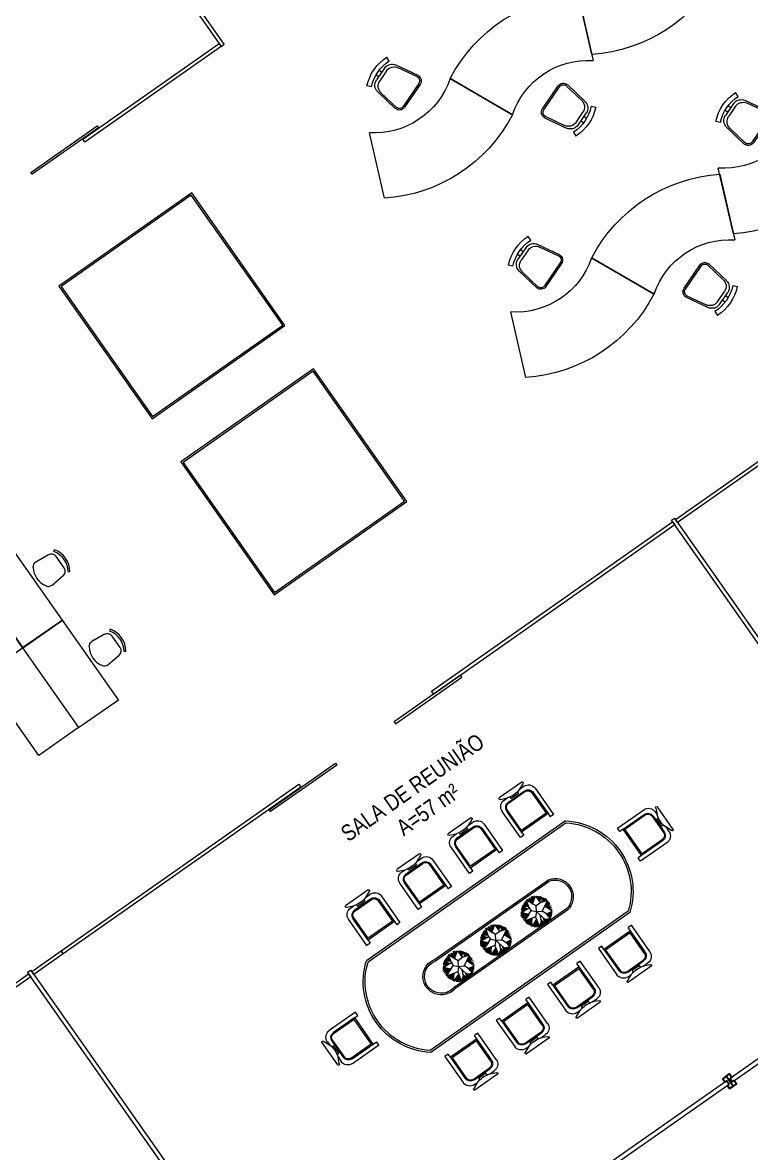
# Model space of a CAD drawing. Header units: metres. Extents: x -71 to 881, y -503 to 661.
# Drawn here: x 191.66 to 200.64, y 478.14 to 492.08 of the extents above; entities that cross this region are included whole.
import ezdxf

# ---------------------------------------------------------------- set-up
doc = ezdxf.new("R2010")
doc.units = ezdxf.units.M
for name, color, linetype, lineweight in [('02. Paredes', 6, 'Continuous', 30), ('03. Esquadria janelas', 2, 'Continuous', 15), ('05. Textos', 5, 'Continuous', 0), ('07. Mobiliário', 51, 'Continuous', 5)]:
    doc.layers.add(name, color=color, linetype=linetype, lineweight=lineweight)
doc.styles.add('ESC 1.100', font='ARIALN.TTF', dxfattribs={"height": 0.2})

# ---------------------------------------------------------------- blocks, each defined once
blk = doc.blocks.new('A$C4C123E81')
for p, q in [((1235, 5090), (1579, 5090)), ((1237, 5066), (1315, 5031)), ((1577, 5066), (1497, 5031)), ((1145, 4931), (1145, 4531)), ((1315, 5031), (1245, 5031)), ((1522, 4969), (1271, 4969)), ((1515, 4981), (1275, 4981)), ((1349, 5023), (1349, 4997)), ((1349, 4997), (1460, 4997)), ((1460, 4997), (1460, 5023)), ((1545, 5031), (1495, 5031)), ((1645, 4534), (1645, 4931)), ((1195, 4901), (1195, 4581)), ((1211, 4909), (1211, 4599)), ((1582, 4599), (1582, 4909)), ((1595, 4581), (1595, 4901)), ((1145, 4531), (1195, 4531)), ((1195, 4581), (1195, 4531)), ((1195, 4581), (1595, 4581)), ((1211, 4599), (1582, 4599)), ((1595, 4581), (1595, 4534)), ((1595, 4534), (1645, 4534)), ((160, 3980), (560, 3980)), ((560, 3980), (560, 3930)), ((700, 4057), (700, 1034)), ((724, 4049), (724, 1042)), ((2065, 4049), (2065, 1042)), ((2089, 4057), (2089, 1034)), ((2239, 3980), (2239, 3930)), ((2639, 3980), (2239, 3980)), ((1, 3889), (1, 3546)), ((24, 3887), (60, 3809)), ((60, 3809), (60, 3880)), ((110, 3610), (110, 3850)), ((121, 3602), (121, 3853)), ((181, 3913), (492, 3913)), ((190, 3930), (510, 3930)), ((492, 3913), (492, 3542)), ((510, 3930), (560, 3930)), ((510, 3930), (510, 3530)), ((2289, 3930), (2239, 3930)), ((2289, 3930), (2289, 3530)), ((2609, 3930), (2289, 3930)), ((2307, 3913), (2307, 3542)), ((2617, 3913), (2307, 3913)), ((2677, 3602), (2677, 3853)), ((2689, 3610), (2689, 3850)), ((2774, 3887), (2739, 3809)), ((2739, 3809), (2739, 3880)), ((2798, 3889), (2798, 3546)), ((67, 3776), (94, 3776)), ((94, 3664), (67, 3664)), ((94, 3776), (94, 3664)), ((2705, 3776), (2705, 3664)), ((2731, 3776), (2705, 3776)), ((2705, 3664), (2731, 3664)), ((24, 3548), (60, 3628)), ((60, 3580), (60, 3629)), ((492, 3542), (181, 3542)), ((510, 3530), (190, 3530)), ((510, 3530), (557, 3530)), ((557, 3530), (557, 3480)), ((2289, 3530), (2242, 3530)), ((2242, 3530), (2242, 3480)), ((2289, 3530), (2609, 3530)), ((2307, 3542), (2617, 3542)), ((2739, 3580), (2739, 3629)), ((2774, 3548), (2739, 3628)), ((557, 3480), (160, 3480)), ((1175, 1736), (1175, 3462)), ((1195, 1736), (1195, 3462)), ((1595, 1736), (1595, 3462)), ((1615, 1736), (1615, 3462)), ((2242, 3480), (2639, 3480)), ((1281, 3200), (1230, 3239)), ((1233, 3244), (1281, 3200)), ((1242, 3256), (1281, 3200)), ((1256, 3266), (1281, 3200)), ((1271, 3276), (1372, 3237)), ((1282, 3200), (1271, 3276)), ((1372, 3237), (1289, 3285)), ((1372, 3237), (1308, 3296)), ((1372, 3237), (1330, 3302)), ((1339, 3175), (1407, 3304)), ((1347, 3303), (1372, 3237)), ((1366, 3307), (1372, 3237)), ((1386, 3307), (1372, 3237)), ((1372, 3237), (1401, 3303)), ((1407, 3304), (1437, 3224)), ((1422, 3302), (1431, 3240)), ((1435, 3302), (1431, 3240)), ((1448, 3294), (1431, 3240)), ((1431, 3240), (1457, 3288)), ((1465, 3285), (1431, 3240)), ((1431, 3240), (1476, 3275)), ((1474, 3268), (1431, 3240)), ((1467, 3216), (1479, 3274)), ((1485, 3272), (1467, 3216)), ((1467, 3216), (1474, 3268)), ((1498, 3263), (1467, 3216)), ((1509, 3254), (1467, 3216)), ((1517, 3245), (1467, 3216)), ((1467, 3216), (1523, 3238)), ((1, 3114), (1, 2771)), ((24, 3113), (60, 3035)), ((60, 3035), (60, 3105)), ((160, 3205), (560, 3205)), ((181, 3139), (492, 3139)), ((190, 3155), (510, 3155)), ((492, 3139), (492, 2768)), ((510, 3155), (560, 3155)), ((510, 3155), (510, 2755)), ((560, 3205), (560, 3155)), ((1257, 3139), (1183, 3143)), ((1183, 3115), (1257, 3139)), ((1257, 3139), (1183, 3128)), ((1255, 3103), (1183, 3115)), ((1184, 3102), (1253, 3103)), ((1244, 3098), (1184, 3087)), ((1242, 3142), (1186, 3151)), ((1186, 3080), (1244, 3098)), ((1189, 3064), (1244, 3098)), ((1192, 3174), (1242, 3142)), ((1242, 3142), (1192, 3169)), ((1194, 3049), (1244, 3098)), ((1197, 3191), (1242, 3142)), ((1200, 3035), (1244, 3098)), ((1242, 3142), (1207, 3207)), ((1207, 3207), (1281, 3200)), ((1281, 3200), (1210, 3215)), ((1281, 3200), (1221, 3228)), ((1242, 3142), (1375, 3115)), ((1244, 3098), (1316, 3127)), ((1281, 3200), (1339, 3175)), ((1375, 3115), (1327, 3067)), ((1375, 3115), (1339, 3175)), ((1375, 3115), (1435, 3151)), ((1423, 3067), (1375, 3115)), ((1437, 3224), (1435, 3151)), ((1435, 3151), (1567, 3091)), ((1540, 3213), (1437, 3217)), ((1467, 3216), (1534, 3221)), ((1567, 3091), (1471, 3067)), ((1483, 3128), (1540, 3213)), ((1551, 3202), (1483, 3128)), ((1561, 3183), (1483, 3128)), ((1567, 3167), (1483, 3128)), ((1567, 3143), (1483, 3128)), ((1567, 3108), (1483, 3128)), ((1567, 3126), (1483, 3128)), ((2239, 3205), (2239, 3155)), ((2639, 3205), (2239, 3205)), ((2289, 3155), (2239, 3155)), ((2289, 3155), (2289, 2755)), ((2609, 3155), (2289, 3155)), ((2307, 3139), (2307, 2768)), ((2617, 3139), (2307, 3139)), ((2774, 3113), (2739, 3035)), ((2739, 3035), (2739, 3105)), ((2798, 3114), (2798, 2771)), ((67, 3001), (94, 3001)), ((94, 3001), (94, 2890)), ((110, 2835), (110, 3075)), ((121, 2828), (121, 3079)), ((1327, 3067), (1200, 3035)), ((1297, 3059), (1205, 3027)), ((1212, 3014), (1297, 3059)), ((1221, 3001), (1297, 3059)), ((1230, 2987), (1297, 3059)), ((1297, 3059), (1242, 2975)), ((1297, 3059), (1253, 2967)), ((1297, 3059), (1259, 2961)), ((1259, 2961), (1339, 3017)), ((1339, 3017), (1268, 2956)), ((1339, 3017), (1281, 2949)), ((1339, 3017), (1289, 2943)), ((1339, 3017), (1307, 2934)), ((1315, 2930), (1339, 3017)), ((1327, 3067), (1363, 2923)), ((1328, 2929), (1339, 3017)), ((1345, 2926), (1339, 3017)), ((1363, 2923), (1423, 3067)), ((1402, 3017), (1372, 2922)), ((1402, 3017), (1392, 2922)), ((1472, 2945), (1402, 3017)), ((1459, 2934), (1402, 3017)), ((1448, 2927), (1402, 3017)), ((1431, 2922), (1402, 3017)), ((1402, 3017), (1410, 2922)), ((1402, 3017), (1475, 2951)), ((1471, 3067), (1423, 3067)), ((1475, 2951), (1465, 3067)), ((1467, 3035), (1481, 2955)), ((1467, 3035), (1497, 2964)), ((1504, 2970), (1467, 3035)), ((1513, 2978), (1467, 3035)), ((1467, 3035), (1533, 3005)), ((1530, 2999), (1467, 3035)), ((1522, 2988), (1467, 3035)), ((1486, 3070), (1559, 3072)), ((1533, 3005), (1486, 3070)), ((1486, 3070), (1534, 3012)), ((1486, 3070), (1542, 3027)), ((1486, 3070), (1552, 3056)), ((1486, 3070), (1549, 3042)), ((2677, 2828), (2677, 3079)), ((2689, 2835), (2689, 3075)), ((2705, 3001), (2705, 2890)), ((2731, 3001), (2705, 3001)), ((24, 2773), (60, 2853)), ((60, 2805), (60, 2855)), ((94, 2890), (67, 2890)), ((2705, 2890), (2731, 2890)), ((2739, 2805), (2739, 2855)), ((2774, 2773), (2739, 2853)), ((557, 2705), (160, 2705)), ((492, 2768), (181, 2768)), ((510, 2755), (190, 2755)), ((510, 2755), (557, 2755)), ((557, 2755), (557, 2705)), ((1372, 2619), (1308, 2678)), ((1372, 2619), (1330, 2684)), ((1339, 2557), (1407, 2686)), ((1347, 2685), (1372, 2619)), ((1366, 2689), (1372, 2619)), ((1386, 2689), (1372, 2619)), ((1372, 2619), (1401, 2686)), ((1407, 2686), (1437, 2606)), ((1422, 2684), (1431, 2623)), ((1435, 2684), (1431, 2623)), ((1448, 2677), (1431, 2623)), ((1431, 2623), (1457, 2671)), ((2289, 2755), (2242, 2755)), ((2242, 2755), (2242, 2705)), ((2242, 2705), (2639, 2705)), ((2289, 2755), (2609, 2755)), ((2307, 2768), (2617, 2768)), ((1242, 2524), (1186, 2534)), ((1192, 2557), (1242, 2524)), ((1242, 2524), (1192, 2551)), ((1197, 2573), (1242, 2524)), ((1242, 2524), (1207, 2590)), ((1207, 2590), (1281, 2583)), ((1281, 2583), (1210, 2598)), ((1281, 2583), (1221, 2611)), ((1281, 2583), (1230, 2621)), ((1233, 2627), (1281, 2583)), ((1242, 2639), (1281, 2583)), ((1256, 2649), (1281, 2583)), ((1271, 2659), (1372, 2619)), ((1282, 2582), (1271, 2659)), ((1281, 2583), (1339, 2557)), ((1372, 2619), (1289, 2668)), ((1375, 2497), (1339, 2557)), ((1375, 2497), (1435, 2533)), ((1465, 2668), (1431, 2623)), ((1431, 2623), (1476, 2658)), ((1474, 2651), (1431, 2623)), ((1437, 2606), (1435, 2533)), ((1435, 2533), (1567, 2473)), ((1540, 2596), (1437, 2599)), ((1467, 2598), (1479, 2657)), ((1485, 2655), (1467, 2598)), ((1467, 2598), (1474, 2651)), ((1498, 2646), (1467, 2598)), ((1509, 2636), (1467, 2598)), ((1517, 2628), (1467, 2598)), ((1467, 2598), (1523, 2621)), ((1467, 2598), (1534, 2603)), ((1483, 2511), (1540, 2596)), ((1551, 2584), (1483, 2511)), ((1561, 2565), (1483, 2511)), ((1567, 2550), (1483, 2511)), ((160, 2429), (560, 2429)), ((560, 2429), (560, 2379)), ((1257, 2521), (1183, 2525)), ((1183, 2498), (1257, 2521)), ((1257, 2521), (1183, 2511)), ((1255, 2486), (1183, 2498)), ((1184, 2485), (1253, 2486)), ((1244, 2480), (1184, 2469)), ((1186, 2463), (1244, 2480)), ((1189, 2447), (1244, 2480)), ((1194, 2432), (1244, 2480)), ((1200, 2417), (1244, 2480)), ((1327, 2449), (1200, 2417)), ((1297, 2442), (1205, 2410)), ((1212, 2397), (1297, 2442)), ((1221, 2383), (1297, 2442)), ((1230, 2370), (1297, 2442)), ((1242, 2524), (1375, 2498)), ((1297, 2442), (1242, 2358)), ((1244, 2480), (1316, 2509)), ((1297, 2442), (1253, 2349)), ((1297, 2442), (1259, 2344)), ((1259, 2344), (1339, 2399)), ((1339, 2399), (1268, 2338)), ((1339, 2399), (1281, 2332)), ((1339, 2399), (1289, 2326)), ((1339, 2399), (1307, 2317)), ((1315, 2313), (1339, 2399)), ((1375, 2497), (1327, 2449)), ((1327, 2449), (1363, 2306)), ((1328, 2311), (1339, 2399)), ((1345, 2308), (1339, 2399)), ((1363, 2306), (1423, 2449)), ((1402, 2399), (1372, 2305)), ((1423, 2449), (1375, 2497)), ((1402, 2399), (1392, 2305)), ((1472, 2328), (1402, 2399)), ((1459, 2317), (1402, 2399)), ((1448, 2310), (1402, 2399)), ((1431, 2305), (1402, 2399)), ((1402, 2399), (1410, 2305)), ((1402, 2399), (1475, 2333)), ((1471, 2449), (1423, 2449)), ((1475, 2333), (1465, 2449)), ((1467, 2417), (1481, 2337)), ((1467, 2417), (1497, 2347)), ((1504, 2352), (1467, 2417)), ((1513, 2360), (1467, 2417)), ((1467, 2417), (1533, 2388)), ((1530, 2382), (1467, 2417)), ((1522, 2371), (1467, 2417)), ((1567, 2473), (1471, 2449)), ((1567, 2526), (1483, 2511)), ((1567, 2490), (1483, 2511)), ((1567, 2509), (1483, 2511)), ((1486, 2453), (1559, 2455)), ((1533, 2388), (1486, 2453)), ((1486, 2453), (1534, 2395)), ((1486, 2453), (1542, 2410)), ((1486, 2453), (1552, 2438)), ((1486, 2453), (1549, 2425)), ((2239, 2429), (2239, 2379)), ((2639, 2429), (2239, 2429)), ((1, 2338), (1, 1995)), ((24, 2336), (60, 2258)), ((60, 2258), (60, 2329)), ((110, 2059), (110, 2299)), ((121, 2051), (121, 2302)), ((181, 2362), (492, 2362)), ((190, 2379), (510, 2379)), ((492, 2362), (492, 1991)), ((510, 2379), (560, 2379)), ((510, 2379), (510, 1979)), ((2289, 2379), (2239, 2379)), ((2289, 2379), (2289, 1979)), ((2609, 2379), (2289, 2379)), ((2307, 2362), (2307, 1991)), ((2617, 2362), (2307, 2362)), ((2677, 2051), (2677, 2302)), ((2689, 2059), (2689, 2299)), ((2774, 2336), (2739, 2258)), ((2739, 2258), (2739, 2329)), ((2798, 2338), (2798, 1995)), ((67, 2225), (94, 2225)), ((94, 2113), (67, 2113)), ((94, 2225), (94, 2113)), ((1372, 2054), (1308, 2113)), ((1372, 2054), (1330, 2119)), ((1339, 1992), (1407, 2121)), ((1347, 2120), (1372, 2054)), ((1366, 2124), (1372, 2054)), ((1386, 2124), (1372, 2054)), ((1372, 2054), (1401, 2121)), ((1407, 2121), (1437, 2041)), ((1422, 2119), (1431, 2058)), ((1435, 2119), (1431, 2058)), ((1448, 2112), (1431, 2058)), ((2705, 2225), (2705, 2113)), ((2731, 2225), (2705, 2225)), ((2705, 2113), (2731, 2113)), ((24, 1997), (60, 2077)), ((60, 2029), (60, 2078)), ((492, 1991), (181, 1991)), ((510, 1979), (190, 1979)), ((510, 1979), (557, 1979)), ((557, 1979), (557, 1929)), ((1242, 1959), (1186, 1969)), ((1192, 1992), (1242, 1959)), ((1242, 1959), (1192, 1986)), ((1197, 2008), (1242, 1959)), ((1242, 1959), (1207, 2025)), ((1207, 2025), (1281, 2018)), ((1281, 2018), (1210, 2033)), ((1281, 2018), (1221, 2046)), ((1281, 2018), (1230, 2056)), ((1233, 2062), (1281, 2018)), ((1242, 2074), (1281, 2018)), ((1256, 2084), (1281, 2018)), ((1271, 2094), (1372, 2054)), ((1282, 2017), (1271, 2094)), ((1281, 2018), (1339, 1992)), ((1372, 2054), (1289, 2103)), ((1375, 1932), (1339, 1992)), ((1375, 1932), (1435, 1968)), ((1431, 2058), (1457, 2106)), ((1465, 2103), (1431, 2058)), ((1431, 2058), (1476, 2093)), ((1474, 2086), (1431, 2058)), ((1437, 2041), (1435, 1968)), ((1435, 1968), (1567, 1908)), ((1540, 2031), (1437, 2034)), ((1467, 2033), (1479, 2092)), ((1485, 2089), (1467, 2033)), ((1467, 2033), (1474, 2086)), ((1498, 2081), (1467, 2033)), ((1509, 2071), (1467, 2033)), ((1517, 2063), (1467, 2033)), ((1467, 2033), (1523, 2056)), ((1467, 2033), (1534, 2038)), ((1483, 1946), (1540, 2031)), ((1551, 2019), (1483, 1946)), ((1561, 2000), (1483, 1946)), ((1567, 1985), (1483, 1946)), ((2289, 1979), (2242, 1979)), ((2242, 1979), (2242, 1929)), ((2289, 1979), (2609, 1979)), ((2307, 1991), (2617, 1991)), ((2739, 2029), (2739, 2078)), ((2774, 1997), (2739, 2077)), ((557, 1929), (160, 1929)), ((1257, 1956), (1183, 1960)), ((1183, 1933), (1257, 1956)), ((1257, 1956), (1183, 1946)), ((1255, 1921), (1183, 1933)), ((1184, 1920), (1253, 1921)), ((1244, 1915), (1184, 1904)), ((1186, 1898), (1244, 1915)), ((1189, 1882), (1244, 1915)), ((1194, 1867), (1244, 1915)), ((1200, 1852), (1244, 1915)), ((1327, 1884), (1200, 1852)), ((1297, 1877), (1205, 1845)), ((1212, 1832), (1297, 1877)), ((1221, 1818), (1297, 1877)), ((1230, 1805), (1297, 1877)), ((1242, 1959), (1375, 1932)), ((1297, 1877), (1242, 1793)), ((1244, 1915), (1316, 1944)), ((1297, 1877), (1253, 1784)), ((1297, 1877), (1259, 1779)), ((1259, 1779), (1339, 1834)), ((1339, 1834), (1268, 1773)), ((1339, 1834), (1281, 1767)), ((1339, 1834), (1289, 1761)), ((1339, 1834), (1307, 1752)), ((1315, 1748), (1339, 1834)), ((1375, 1932), (1327, 1884)), ((1327, 1884), (1363, 1740)), ((1328, 1746), (1339, 1834)), ((1345, 1743), (1339, 1834)), ((1363, 1740), (1423, 1884)), ((1402, 1834), (1372, 1740)), ((1423, 1884), (1375, 1932)), ((1402, 1834), (1392, 1740)), ((1472, 1763), (1402, 1834)), ((1459, 1752), (1402, 1834)), ((1448, 1745), (1402, 1834)), ((1431, 1740), (1402, 1834)), ((1402, 1834), (1410, 1740)), ((1402, 1834), (1475, 1768)), ((1471, 1884), (1423, 1884)), ((1475, 1768), (1465, 1884)), ((1467, 1852), (1481, 1772)), ((1467, 1852), (1497, 1782)), ((1504, 1787), (1467, 1852)), ((1513, 1795), (1467, 1852)), ((1467, 1852), (1533, 1823)), ((1530, 1817), (1467, 1852)), ((1522, 1806), (1467, 1852)), ((1567, 1908), (1471, 1884)), ((1567, 1961), (1483, 1946)), ((1567, 1925), (1483, 1946)), ((1567, 1944), (1483, 1946)), ((1486, 1888), (1559, 1890)), ((1533, 1823), (1486, 1888)), ((1486, 1888), (1534, 1830)), ((1486, 1888), (1542, 1845)), ((1486, 1888), (1552, 1873)), ((1486, 1888), (1549, 1860)), ((2242, 1929), (2639, 1929)), ((1, 1558), (1, 1215)), ((24, 1556), (60, 1478)), ((60, 1478), (60, 1549)), ((160, 1649), (560, 1649)), ((181, 1582), (492, 1582)), ((190, 1599), (510, 1599)), ((492, 1582), (492, 1212)), ((510, 1599), (560, 1599)), ((510, 1599), (510, 1199)), ((560, 1649), (560, 1599)), ((2239, 1649), (2239, 1599)), ((2639, 1649), (2239, 1649)), ((2289, 1599), (2239, 1599)), ((2289, 1599), (2289, 1199)), ((2609, 1599), (2289, 1599)), ((2307, 1582), (2307, 1212)), ((2617, 1582), (2307, 1582)), ((2774, 1556), (2739, 1478)), ((2739, 1478), (2739, 1549)), ((2798, 1558), (2798, 1215)), ((67, 1445), (94, 1445)), ((94, 1445), (94, 1334)), ((110, 1279), (110, 1519)), ((121, 1272), (121, 1522)), ((2677, 1272), (2677, 1522)), ((2689, 1279), (2689, 1519)), ((2705, 1445), (2705, 1334)), ((2731, 1445), (2705, 1445)), ((24, 1217), (60, 1297)), ((60, 1249), (60, 1299)), ((94, 1334), (67, 1334)), ((2705, 1334), (2731, 1334)), ((2739, 1249), (2739, 1299)), ((2774, 1217), (2739, 1297)), ((557, 1149), (160, 1149)), ((492, 1212), (181, 1212)), ((510, 1199), (190, 1199)), ((510, 1199), (557, 1199)), ((557, 1199), (557, 1149)), ((2289, 1199), (2242, 1199)), ((2242, 1199), (2242, 1149)), ((2242, 1149), (2639, 1149)), ((2289, 1199), (2609, 1199)), ((2307, 1212), (2617, 1212)), ((1145, 560), (1195, 560)), ((1145, 160), (1145, 560)), ((1195, 510), (1195, 560)), ((1195, 510), (1595, 510)), ((1195, 190), (1195, 510)), ((1211, 492), (1582, 492)), ((1211, 181), (1211, 492)), ((1582, 492), (1582, 181)), ((1595, 510), (1595, 557)), ((1595, 557), (1645, 557)), ((1595, 510), (1595, 190)), ((1645, 557), (1645, 160)), ((1235, 1), (1579, 1)), ((1237, 24), (1315, 60)), ((1315, 60), (1245, 60)), ((1522, 121), (1271, 121)), ((1515, 110), (1275, 110)), ((1349, 94), (1460, 94)), ((1349, 67), (1349, 94)), ((1460, 94), (1460, 67)), ((1545, 60), (1495, 60)), ((1577, 24), (1497, 60))]:
    blk.add_line(p, q)
for centre, radius, start, end in [((1237, 5078), 12.2, 98.7908, 276.7415), ((1577, 5078), 12.2, 263.2585, 81.2092), ((1245, 4931), 100, 90, 180), ((1275, 4901), 80, 90, 180), ((1271, 4909), 60, 90, 180), ((1406, 5315), 298, 252.2977, 287.7023), ((1515, 4901), 80, 0, 90), ((1522, 4909), 60, 0, 90), ((1545, 4931), 100, 0, 90), ((1395, 3518), 879, 37.8031, 142.1969), ((1395, 3518), 855, 38.3502, 141.6498), ((160, 3880), 100, 90, 180), ((2639, 3880), 100, 0, 90), ((12, 3888), 12.2, 353.2585, 171.2092), ((-224, 3719), 298, 342.2977, 17.7023), ((190, 3850), 80, 90, 180), ((181, 3853), 60, 90, 180), ((2609, 3850), 80, 0, 90), ((2617, 3853), 60, 0, 90), ((3023, 3719), 298, 162.2977, 197.7023), ((2786, 3888), 12.2, 8.7908, 186.7415), ((12, 3547), 12.2, 188.7908, 6.7415), ((160, 3580), 100, 180, 270), ((190, 3610), 80, 180, 270), ((181, 3602), 60, 180, 270), ((1395, 3408), 227, 14.9901, 165.0099), ((1395, 3408), 207, 14.9901, 165.0099), ((2609, 3610), 80, 270, 0), ((2617, 3602), 60, 270, 0), ((2639, 3580), 100, 270, 0), ((2786, 3547), 12.2, 173.2585, 351.2092), ((12, 3113), 12.2, 353.2585, 171.2092), ((160, 3105), 100, 90, 180), ((190, 3075), 80, 90, 180), ((181, 3079), 60, 90, 180), ((2609, 3075), 80, 0, 90), ((2617, 3079), 60, 0, 90), ((2639, 3105), 100, 0, 90), ((2786, 3113), 12.2, 8.7908, 186.7415), ((-224, 2944), 298, 342.2977, 17.7023), ((3023, 2944), 298, 162.2977, 197.7023), ((190, 2835), 80, 180, 270), ((181, 2828), 60, 180, 270), ((2609, 2835), 80, 270, 0), ((2617, 2828), 60, 270, 0), ((12, 2773), 12.2, 188.7908, 6.7415), ((160, 2805), 100, 180, 270), ((2639, 2805), 100, 270, 0), ((2786, 2773), 12.2, 173.2585, 351.2092), ((160, 2329), 100, 90, 180), ((2639, 2329), 100, 0, 90), ((12, 2336), 12.2, 353.2585, 171.2092), ((-224, 2167), 298, 342.2977, 17.7023), ((190, 2299), 80, 90, 180), ((181, 2302), 60, 90, 180), ((2609, 2299), 80, 0, 90), ((2617, 2302), 60, 0, 90), ((3023, 2167), 298, 162.2977, 197.7023), ((2786, 2336), 12.2, 8.7908, 186.7415), ((12, 1996), 12.2, 188.7908, 6.7415), ((160, 2029), 100, 180, 270), ((190, 2059), 80, 180, 270), ((181, 2051), 60, 180, 270), ((2609, 2059), 80, 270, 0), ((2617, 2051), 60, 270, 0), ((2639, 2029), 100, 270, 0), ((2786, 1996), 12.2, 173.2585, 351.2092), ((1395, 1682), 227, 165.0099, 14.9901), ((1395, 1682), 207, 165.0099, 14.9901), ((12, 1557), 12.2, 353.2585, 171.2092), ((160, 1549), 100, 90, 180), ((190, 1519), 80, 90, 180), ((181, 1522), 60, 90, 180), ((2609, 1519), 80, 0, 90), ((2617, 1522), 60, 0, 90), ((2639, 1549), 100, 0, 90), ((2786, 1557), 12.2, 8.7908, 186.7415), ((-224, 1388), 298, 342.2977, 17.7023), ((3023, 1388), 298, 162.2977, 197.7023), ((190, 1279), 80, 180, 270), ((181, 1272), 60, 180, 270), ((2609, 1279), 80, 270, 0), ((2617, 1272), 60, 270, 0), ((12, 1217), 12.2, 188.7908, 6.7415), ((160, 1249), 100, 180, 270), ((2639, 1249), 100, 270, 0), ((2786, 1217), 12.2, 173.2585, 351.2092), ((1395, 1573), 879, 217.8031, 322.1969), ((1395, 1573), 855, 218.3502, 321.6498), ((1245, 160), 100, 180, 270), ((1275, 190), 80, 180, 270), ((1271, 181), 60, 180, 270), ((1515, 190), 80, 270, 0), ((1522, 181), 60, 270, 0), ((1545, 160), 100, 270, 0), ((1237, 12), 12.2, 83.2585, 261.2092), ((1406, -224), 298, 72.2977, 107.7023), ((1577, 12), 12.2, 278.7908, 96.7415)]:
    blk.add_arc(centre, radius, start, end)
blk = doc.blocks.new('A$C63C33222')
at = {"linetype": 'Continuous'}
for p, q in [((1.07, 1.2), (0.47, 1.2)), ((0.47, 1.2), (0.47, 0)), ((1.07, 0), (1.07, 1.2)), ((0.47, 0), (1.07, 0))]:
    blk.add_line(p, q, dxfattribs=at)
for p, q in [((0.052, 0.767), (0.071, 0.753)), ((0.327, 0.774), (0.147, 0.758)), ((0.083, 0.687), (0.083, 0.513)), ((0.071, 0.447), (0.052, 0.433)), ((0.147, 0.442), (0.327, 0.426))]:
    blk.add_line(p, q)
for centre, radius, start, end in [((0.295, 0.6), 0.295, 145.6197, 214.3803), ((0.295, 0.6), 0.272, 145.6197, 214.3803), ((0.154, 0.687), 0.0708, 94.9697, 180), ((0.333, 0.703), 0.0708, 31.593, 94.9697), ((0.165, 0.6), 0.267, 328.407, 31.593), ((0.154, 0.513), 0.0708, 180, 265.0303), ((0.333, 0.497), 0.0708, 265.0303, 328.407)]:
    blk.add_arc(centre, radius, start, end)
blk = doc.blocks.new('A$C2A713438')
at = {"ltscale": 600}
for p, q in [((1297, 1240), (682, 1897)), ((24, 108), (863, 108))]:
    blk.add_line(p, q, dxfattribs=at)
for p, q in [((1309, 859), (1074, 604)), ((1324, 846), (1088, 591)), ((1408, 847), (1572, 638)), ((1423, 859), (1610, 621)), ((1084, 490), (1336, 323)), ((1095, 506), (1316, 360)), ((1567, 489), (1464, 378)), ((1605, 472), (1485, 341)), ((1594, 401), (1565, 428)), ((1679, 549), (1734, 529)), ((1548, 352), (1519, 379)), ((1413, 261), (1439, 207))]:
    blk.add_line(p, q)
for centre, radius, start, end in [((1949, 415), 1949, 130.5371, 189.0756), ((1815, 392), 993, 121.3995, 196.6476)]:
    blk.add_arc(centre, radius, start, end, dxfattribs=at)
for centre, radius, start, end in [((1366, 807), 76.8, 41.653, 137.3636), ((1366, 807), 57.6, 41.653, 137.3636), ((1130, 552), 76.8, 137.3636, 233.0742), ((1130, 552), 57.6, 137.3636, 233.0742), ((1482, 567), 115, 317.3636, 38.2399), ((1520, 550), 115, 317.3636, 38.2399), ((1192, 732), 521, 295.2227, 339.5045), ((1192, 732), 579, 295.2227, 339.5045), ((1379, 456), 115, 236.4873, 317.3636), ((1400, 419), 115, 236.4873, 317.3636)]:
    blk.add_arc(centre, radius, start, end)

msp = doc.modelspace()

# ---------------------------------------------------------------- linework, layer by layer
at = {"layer": '02. Paredes'}
for points in [[(200.369, 478.989), (200.348, 478.974), (200.376, 478.934), (200.418, 478.963), (200.332, 479.086), (200.29, 479.056), (200.319, 479.015), (200.34, 479.03), (200.369, 478.989)], [(200.41, 479.018), (200.431, 479.033), (200.46, 478.992), (200.418, 478.963), (200.332, 479.086), (200.374, 479.115), (200.402, 479.074), (200.381, 479.059), (200.41, 479.018)]]:
    msp.add_lwpolyline(points, dxfattribs=at)
at = {"layer": '03. Esquadria janelas'}
for points in [[(200.41, 479.018), (202.456, 480.455), (202.427, 480.496), (200.381, 479.059)], [(198.323, 477.553), (200.369, 478.989), (200.34, 479.03), (198.294, 477.594)]]:
    msp.add_lwpolyline(points, close=True, dxfattribs=at)
at = {"layer": '07. Mobiliário'}
for points in [[(190.902, 496.35), (194.106, 491.788), (194.144, 491.814), (190.94, 496.376)], [(194.106, 491.788), (192.426, 490.608), (192.4, 490.645), (194.08, 491.825)], [(192.594, 490.785), (191.776, 490.21), (191.759, 490.234), (192.578, 490.809)], [(193.256, 487.195), (194.892, 488.344), (193.743, 489.981), (192.106, 488.832)], [(193.26, 487.223), (194.865, 488.349), (193.738, 489.953), (192.134, 488.827)], [(194.76, 485.025), (196.397, 486.174), (195.247, 487.811), (193.61, 486.662)], [(194.765, 485.053), (196.369, 486.179), (195.242, 487.783), (193.638, 486.657)], [(199.709, 485.952), (202.298, 487.77), (202.325, 487.733), (199.735, 485.914)], [(196.701, 483.837), (199.673, 485.924), (199.699, 485.886), (196.727, 483.799)], [(199.696, 485.97), (203.172, 481.019), (203.135, 480.993), (199.658, 485.944)], [(197.059, 484.032), (196.24, 483.457), (196.257, 483.433), (197.075, 484.008)], [(194.697, 482.374), (195.516, 482.948), (195.532, 482.925), (194.714, 482.35)], [(192.134, 480.632), (195.063, 482.689), (195.089, 482.652), (192.16, 480.595)], [(191.771, 480.377), (192.134, 480.632), (192.16, 480.595), (191.797, 480.34)], [(191.37, 480.096), (191.733, 480.351), (191.76, 480.314), (191.396, 480.059)], [(191.758, 480.396), (195.235, 475.445), (195.197, 475.419), (191.72, 480.37)]]:
    msp.add_lwpolyline(points, close=True, dxfattribs=at)

# ---------------------------------------------------------------- block references
for name, p, xscale, yscale, zscale, rotation in [('A$C2A713438', (198.579, 491.642), -0.0009892729439809535, 0.0009892729439809535, 0.0009892729439809535, 282.9125593175586), ('A$C2A713438', (198.608, 492.47), -0.0009892729439809533, 0.0009892729439809533, 0.0009892729439809533, 102.9125593196349), ('A$C2A713438', (196.021, 489.867), -0.0009892729439809535, 0.0009892729439809535, 0.0009892729439809535, 282.9125593175586), ('A$C2A713438', (200.323, 489.43), -0.0009892729439809535, 0.0009892729439809535, 0.0009892729439809535, 282.9125593175586), ('A$C2A713438', (200.353, 490.258), -0.0009892729439809533, 0.0009892729439809533, 0.0009892729439809533, 102.9125593196349), ('A$C2A713438', (197.765, 487.656), -0.0009892729439809535, 0.0009892729439809535, 0.0009892729439809535, 282.9125593175586), ('A$C4C123E81', (196.249, 478.222), -0.0009930475233378767, 0.000993047523337877, 0.000993047523337877, 305.0778726686951)]:
    msp.add_blockref(name, p, dxfattribs=dict(at, xscale=xscale, yscale=yscale, zscale=zscale, rotation=rotation))
at = {"layer": '07. Mobiliário', "rotation": 215.0778726686951}
for p in [(191.155, 486.948), (191.844, 485.965), (192.534, 484.983)]:
    msp.add_blockref('A$C63C33222', p, dxfattribs=at)
at = {"layer": '07. Mobiliário', "xscale": -1, "rotation": 215.0778726686951}
for p in [(190.094, 484.736), (190.783, 483.754)]:
    msp.add_blockref('A$C63C33222', p, dxfattribs=at)

# ---------------------------------------------------------------- texts
at = {"layer": '05. Textos', "insert": (196.716, 482.292), "char_height": 0.2, "width": 6.86676, "attachment_point": 8, "rotation": 35.1081, "style": 'ESC 1.100'}
msp.add_mtext('SALA DE REUNIÃO\\PA=57 m²', dxfattribs=at)

doc.saveas('drawing.dxf')
